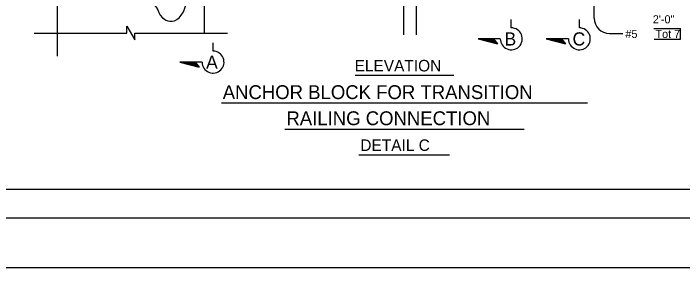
# Model space of a CAD drawing. Extents: x -894 to 866, y -472 to 714.
# Drawn here: x -304 to 276, y -472 to -252 of the extents above; entities that cross this region are included whole.
import ezdxf

# ---------------------------------------------------------------- set-up
doc = ezdxf.new("R2010")
doc.units = 0
for name, color, linetype in [('border_PLOTTING-ELEMENTS', 7, 'Continuous'), ('border_rw_22x34_Cut_Lines', 7, 'Continuous'), ('border_SHEET', 7, 'Continuous'), ('pp_PRESENTATION', 7, 'Continuous'), ('tcd_RAILING', 7, 'Continuous'), ('tcd_RAILING-anno', 7, 'Continuous')]:
    doc.layers.add(name, color=color, linetype=linetype)

msp = doc.modelspace()

# ---------------------------------------------------------------- linework, layer by layer
at = {"layer": 'border_PLOTTING-ELEMENTS'}
for points in [[(-894.04, -472.44), (865.96, -472.44), (865.96, 713.56), (-894.04, 713.56)], [(-864.04, -429.44), (835.96, -429.44), (835.96, 670.56), (-864.04, 670.56)]]:
    msp.add_lwpolyline(points, close=True, dxfattribs=at)
at = {"layer": 'border_rw_22x34_Cut_Lines'}
msp.add_line((-864.04, -429.44), (835.96, -429.44), dxfattribs=at)
at = {"layer": 'border_SHEET'}
msp.add_line((-814.04, -404.43), (810.96, -404.43), dxfattribs=at)
at = {"layer": 'pp_PRESENTATION'}
for p, q in [((127.2, -264.72), (127.2, -257.49)), ((186.11, -264.72), (186.11, -257.49)), ((-131.03, -284.9), (-131.03, -277.67)), ((98.44, -274.23), (115.25, -278.51)), ((117.69, -274.23), (98.44, -274.23)), ((101.2, -274.23), (114.53, -277.63)), ((103.97, -274.23), (113.81, -276.74)), ((106.73, -274.23), (113.09, -275.85)), ((109.5, -274.23), (112.37, -274.96)), ((111.78, -274.23), (115.25, -278.51)), ((157.35, -274.23), (174.15, -278.51)), ((176.6, -274.23), (157.35, -274.23)), ((160.11, -274.23), (173.44, -277.63)), ((162.87, -274.23), (172.72, -276.74)), ((165.64, -274.23), (172, -275.85)), ((168.4, -274.23), (171.28, -274.96)), ((170.68, -274.23), (174.15, -278.51)), ((-159.79, -294.41), (-142.98, -298.69)), ((-140.54, -294.41), (-159.79, -294.41)), ((-157.03, -294.41), (-143.7, -297.81)), ((-154.26, -294.41), (-144.42, -296.92)), ((-151.5, -294.41), (-145.14, -296.03)), ((-148.73, -294.41), (-145.86, -295.14)), ((-146.45, -294.41), (-142.98, -298.69))]:
    msp.add_line(p, q, dxfattribs=at)
for centre in [(127.2, -274.23), (186.11, -274.23), (-131.03, -294.41)]:
    msp.add_arc(centre, 9.51, 180.00004, 90.00053, dxfattribs=at)
at = {"layer": 'tcd_RAILING'}
for p, q in [((-138.61, 60.81), (-138.61, -269.19)), ((-265.91, -54.79), (-265.91, -289.19)), ((33.75, -137.39), (33.75, -270.64)), ((44.81, -137.39), (44.81, -270.64)), ((250.68, -265.21), (273.78, -265.21)), ((273.78, -274.55), (273.78, -265.21)), ((273.78, -274.55), (273.78, -265.21)), ((-285.91, -269.19), (-205.8, -269.19)), ((-198.72, -269.19), (-118.61, -269.19)), ((250.98, -274.55), (273.78, -274.55)), ((250.98, -274.55), (273.78, -274.55))]:
    msp.add_line(p, q, dxfattribs=at)
msp.add_lwpolyline([(-205.8, -269.19), (-205.8, -263.21), (-198.72, -275.17), (-198.72, -269.19)], dxfattribs=at)
at = {"layer": 'tcd_RAILING-anno'}
for p, q in [((198.96, -256.34), (198.96, -218.93)), ((212.24, -269.63), (223.69, -269.63)), ((-8.07, -305.82), (77.4, -305.82)), ((-123.65, -329.76), (193.07, -329.76)), ((-68.76, -352.38), (138.19, -352.38)), ((-4.81, -374.72), (73.74, -374.72))]:
    msp.add_line(p, q, dxfattribs=at)
msp.add_arc((212.24, -256.34), 13.29, 180, 270, dxfattribs=at)
msp.add_open_spline([(-194.36, -240.67), (-176.28, -242.33), (-185.92, -258.48), (-151.02, -264.8), (-150.43, -212.35)], degree=3, dxfattribs=at)

# ---------------------------------------------------------------- texts
at = {"layer": 'pp_PRESENTATION'}
for s, p in [('B', (121.26, -280)), ('C', (180.19, -280)), ('A', (-137.11, -300.18))]:
    msp.add_text(s, height=11.4, dxfattribs=at).set_placement(p)
at = {"layer": 'tcd_RAILING-anno'}
for s, height, p in [('2\'-0"', 7, (249.72, -260.8)), ('#5      Tot 7', 7, (226, -273.5)), ('ELEVATION', 10, (-8.5, -302.47)), ('ANCHOR BLOCK FOR TRANSITION', 12, (-122.68, -326.41)), ('RAILING CONNECTION', 12, (-67.53, -349.03)), ('DETAIL C', 10, (-3.53, -371.37))]:
    msp.add_text(s, height=height, dxfattribs=at).set_placement(p)

doc.saveas('drawing.dxf')
